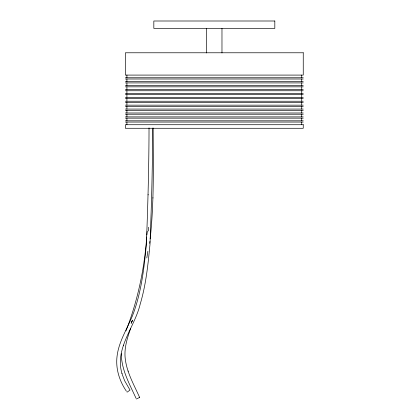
<?xml version="1.0" encoding="UTF-8"?>
<svg xmlns="http://www.w3.org/2000/svg" width="420" height="420" viewBox="0 0 420 420"><rect width="100%" height="100%" fill="white"/><g stroke="black" fill="none" stroke-linecap="round" stroke-linejoin="round"><path stroke-width="0.63" d="M153.163 128.037C153.29 164.987 154.177 202.031 150.176 238.828M149.027 127.88C148.958 166.656 147.887 205.427 146.365 244.172C144.317 266.401 141.771 288.803 134.552 310.039C129.434 325.762 118.939 339.712 117.038 356.449C115.521 368.739 119.511 381.15 126.425 391.251M152.639 128.095C152.607 166.892 151.499 205.674 149.982 244.429C148.06 264.479 145.997 284.681 140.217 304.054C134.762 327.311 114.277 348.689 122.094 373.926L121.979 373.522M146.885 235.016L147.21 231.205M146.722 236.922C144.386 269.089 137.692 300.862 125.948 330.929M149.725 243.332L149.919 241.406M148.097 194.922L148.145 194.497M146.827 257.943L147.882 251.213M123.286 345.455L123.38 345.161M130.699 328.23C127.596 337.181 124.535 346.469 125.008 356.071C125.906 370.939 133.702 384.158 139.65 397.451M131.87 321.683L132.531 320.15L131.15 323.3L131.901 321.599M129.176 331.763L129.308 331.49M127.055 392.165L130.037 390.101L124.688 380.84L122.231 374.388M136.395 398.99L139.624 397.462M128.147 371.327L128.063 370.976M121.333 353.635C121.306 369.6 129.56 384.058 135.991 398.207M125.396 77.758L303.25 77.758M125.396 79.002L303.25 79.002M125.396 81.669L303.25 81.669M125.396 82.913L303.25 82.913M125.396 85.586L303.25 85.586M125.396 86.83L303.25 86.83M125.396 89.497L303.25 89.497M125.396 90.746L303.25 90.746M125.396 93.413L303.25 93.413M125.396 94.658L303.25 94.658M125.396 97.325L303.25 97.325M125.396 98.574L303.25 98.574M125.396 101.241L303.25 101.241M125.396 102.485L303.25 102.485M125.396 105.158L303.25 105.158M125.396 106.402L303.25 106.402M125.396 109.069L303.25 109.069M125.396 110.313L303.25 110.313M125.396 112.985L303.25 112.985M125.396 114.23L303.25 114.23M125.396 116.897L303.25 116.897M125.396 118.146L303.25 118.146M125.396 120.813L303.25 120.813M125.396 122.057L303.25 122.057M152.964 197.694L152.948 198.067M121.338 354.464L121.37 354.821M148.454 227.262L148.685 231.011M301.733 75.086L301.733 77.758M301.733 79.002L301.733 81.669M301.733 82.913L301.733 85.586M301.733 86.83L301.733 89.497M301.733 90.746L301.733 93.413M301.733 94.658L301.733 97.325M301.733 98.574L301.733 101.241M301.733 102.485L301.733 105.158M301.733 106.402L301.733 109.069M301.733 110.313L301.733 112.985M301.733 114.23L301.733 116.897M301.733 118.146L301.733 120.813M301.733 122.057L301.733 124.724M221.975 28.403L221.975 52.946M206.672 28.403L206.672 52.946M126.914 75.086L126.914 77.758M126.914 79.002L126.914 81.669M126.914 82.913L126.914 85.586M126.914 86.83L126.914 89.497M126.914 90.746L126.914 93.413M126.914 94.658L126.914 97.325M126.914 98.574L126.914 101.241M126.914 102.485L126.914 105.158M126.914 106.402L126.914 109.069M126.914 110.313L126.914 112.985M126.914 114.23L126.914 116.897M126.914 118.146L126.914 120.813M126.914 122.057L126.914 124.724M274.817 21L153.83 21L153.83 28.403L274.817 28.403L274.817 21M303.25 52.778L125.396 52.778L125.396 75.086L303.25 75.086L303.25 52.778M303.25 124.724L125.396 124.724L125.396 128.284L303.25 128.284L303.25 124.724"/></g></svg>
